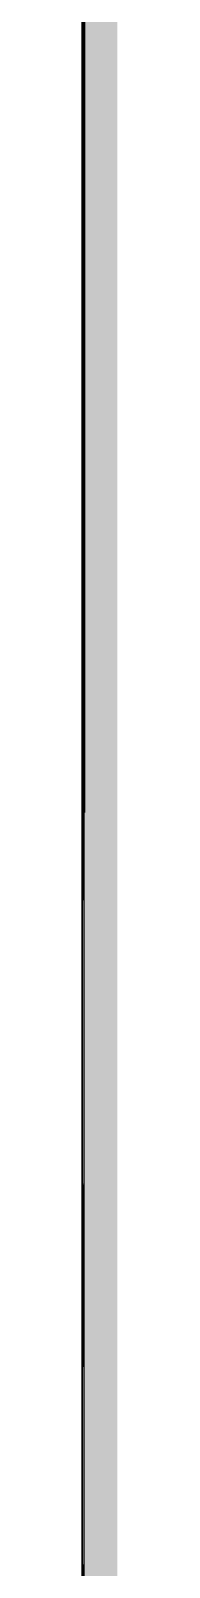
# Model space of a CAD drawing. Header units: millimetres. Extents: x 81711 to 274967, y -8553 to 29000.
# Drawn here: x 107109 to 107130, y 1526 to 2455 of the extents above; entities that cross this region are included whole.
import ezdxf

# ---------------------------------------------------------------- set-up
doc = ezdxf.new("R2010")
doc.units = ezdxf.units.MM
doc.layers.add('I-WALL', color=7, linetype='Continuous', lineweight=9)
for name, color, linetype, lineweight, true_color in [('I-WALL-15', 5, 'Continuous', 53, 0x0000ff), ('I-WALL-17', 5, 'Continuous', 50, 0x0000ff), ('I-WALL-5', 7, 'Continuous', 9, 0xc0c0c0), ('I-WALL-9', 7, 'Continuous', 35, 0x008000)]:
    doc.layers.add(name, color=color, linetype=linetype, lineweight=lineweight, true_color=true_color)

msp = doc.modelspace()

# ---------------------------------------------------------------- hatches: boundary and pattern name
at = {"layer": 'I-WALL'}
h = msp.add_hatch(dxfattribs=at)
h.set_pattern_fill('FP_64', color=256, style=0, pattern_type=2)
h.set_pattern_definition([(0, (0, 0), (121.92, 30.48), [10.058, -81.382, 10.058, -81.382, -487.68]), (0, (0, 0), (121.92, 30.48), [-182.88, 10.058, -172.822, 10.058, -81.382, -213.36]), (0, (0, 0), (121.92, 30.48), [-457.2, 10.058, -50.902, 10.058, -142.342]), (120, (45.72, 15.24), (-87.356454, 90.345817), [10.058, -81.382, 10.058, -81.382, -487.68]), (120, (45.72, 15.24), (-87.356454, 90.345817), [-182.88, 10.058, -172.822, 10.058, -81.382, -213.36]), (120, (45.72, 15.24), (-87.356454, 90.345817), [-457.2, 10.058, -50.902, 10.058, -142.342]), (240, (60.96, 76.2), (-34.563546, -120.825817), [10.058, -81.382, 10.058, -81.382, -487.68]), (240, (60.96, 76.2), (-34.563546, -120.825817), [-182.88, 10.058, -172.822, 10.058, -81.382, -213.36]), (240, (60.96, 76.2), (-34.563546, -120.825817), [-457.2, 10.058, -50.902, 10.058, -142.342])])
h.paths.add_polyline_path([(107110, 150), (107130, 150), (107130, 10380), (107110, 10380), (107110, 170)])

# ---------------------------------------------------------------- linework, layer by layer
at = {"layer": 'I-WALL-15'}
for p, q in [((107109, 2774.59), (107109, 1982.58)), ((107110, 1982.58), (107110, 2774.59)), ((107109, 1982.58), (107110, 1982.58))]:
    msp.add_line(p, q, dxfattribs=at)
at = {"layer": 'I-WALL-17'}
msp.add_open_spline([(107109, 2520.28), (107109, 2505.29), (107109, 2419.55), (107109, 2319.47), (107109, 2199.95), (107109, 2101.41), (107109, 2022.81), (107109, 1982.58)], degree=3, knots=[-6.162598, -6.162598, -6.162598, -6.162598, -5.841242, -5.357175, -4.854531, -4.328045, -3.787559, -3.787559, -3.787559, -3.787559], dxfattribs=at)
at = {"layer": 'I-WALL-5'}
for p, q in [((107110, 10380), (107110, 170)), ((107110, 2439.19), (107109, 2439.19)), ((107110, 2427.42), (107109, 2427.42)), ((107109, 2426.51), (107110, 2426.51)), ((107109, 2261.18), (107110, 2261.18)), ((107110, 2204.31), (107109, 2204.31)), ((107110, 2119.29), (107109, 2119.29)), ((107109, 2094.44), (107110, 2094.44)), ((107110, 2044.25), (107109, 2044.25)), ((107110, 2041.37), (107109, 2041.37)), ((107109, 1959.23), (107110, 1959.23)), ((107109, 1958.36), (107109, 1959.23)), ((107110, 1956.35), (107109, 1956.35)), ((107109, 1955.48), (107109, 1956.35)), ((107109, 1934.38), (107110, 1934.38)), ((107109, 1931.5), (107110, 1931.5)), ((107110, 1757.69), (107109, 1757.69)), ((107109, 1732.84), (107109, 1733.71)), ((107110, 1732.84), (107109, 1732.84)), ((107109, 1647.82), (107110, 1647.82))]:
    msp.add_line(p, q, dxfattribs=at)
for points, knots in [([(107109, 2427.42), (107109, 2434.66), (107109, 2441.25), (107109, 2436.59), (107109, 2409.18), (107109, 2368.78), (107109, 2329.06), (107109, 2312.83), (107109, 2288.28), (107109, 2271.94), (107109, 2265.85), (107109, 2261.78), (107109, 2261.2), (107109, 2261.18)], [-2.06349, -2.06349, -2.06349, -2.06349, -2.003958, -1.932377, -1.83765, -1.718064, -1.60162, -1.47574, -1.346732, -1.215733, -1.118036, -1.016352, -0.956981, -0.956981, -0.956981, -0.956981]), ([(107109, 2261.18), (107109, 2261.18), (107109, 2261.54), (107109, 2263.26), (107109, 2271.21), (107109, 2278.1), (107109, 2280.41), (107109, 2284.55), (107109, 2303.44), (107109, 2332.3), (107109, 2366.16), (107109, 2394.65), (107109, 2421.8), (107109, 2426.51)], [-0.9540591, -0.9540591, -0.9540591, -0.9540591, -0.9092452, -0.8051318, -0.7451716, -0.7166789, -0.6965105, -0.6546649, -0.5682867, -0.4333632, -0.2781403, -0.1149887, 0, 0, 0, 0]), ([(107109, 2119.29), (107109, 2127.31), (107109, 2132.39), (107109, 2138.15), (107109, 2147.32), (107109, 2156.18), (107109, 2166.45), (107109, 2175.21), (107109, 2183.57), (107109, 2190.05), (107109, 2197.96), (107109, 2202.93), (107109, 2205.5), (107109, 2198.79), (107109, 2177.81), (107109, 2136.76), (107109, 2111.14), (107109, 2095.87), (107109, 2095.87), (107109, 2093.82), (107109, 2095.47), (107109, 2099.58), (107109, 2106.2), (107109, 2118.42)], [-1.570099, -1.570099, -1.570099, -1.570099, -1.541159, -1.501754, -1.446541, -1.382724, -1.319119, -1.257396, -1.183774, -1.104802, -1.027747, -0.955254, -0.896935, -0.833013, -0.751105, -0.652602, -0.534539, -0.451116, -0.365944, -0.289006, -0.185438, -0.086085, 0, 0, 0, 0]), ([(107109, 1959.23), (107109, 1967.25), (107109, 1972.33), (107109, 1978.09), (107109, 1987.26), (107109, 1996.12), (107109, 2006.39), (107109, 2015.15), (107109, 2023.51), (107109, 2029.99), (107109, 2037.9), (107109, 2042.87), (107109, 2045.44), (107109, 2038.73), (107109, 2017.75), (107109, 1976.7), (107109, 1951.08), (107109, 1935.82), (107109, 1935.82), (107109, 1933.76), (107109, 1935.41), (107109, 1939.52), (107109, 1946.14), (107109, 1958.36)], [-1.570099, -1.570099, -1.570099, -1.570099, -1.541159, -1.501754, -1.446541, -1.382724, -1.319119, -1.257396, -1.183774, -1.104802, -1.027747, -0.955254, -0.896935, -0.833013, -0.751105, -0.652602, -0.534539, -0.451116, -0.365944, -0.289006, -0.185438, -0.086085, 0, 0, 0, 0]), ([(107109, 1956.35), (107109, 1964.37), (107109, 1969.45), (107109, 1975.21), (107109, 1984.38), (107109, 1993.24), (107109, 2003.51), (107109, 2012.27), (107109, 2020.63), (107109, 2027.11), (107109, 2035.02), (107109, 2039.99), (107109, 2042.56), (107109, 2035.85), (107109, 2014.87), (107109, 1973.82), (107109, 1948.2), (107109, 1932.93), (107109, 1932.93), (107109, 1930.88), (107109, 1932.53), (107109, 1936.64), (107109, 1943.26), (107109, 1955.48)], [-1.570099, -1.570099, -1.570099, -1.570099, -1.541159, -1.501754, -1.446541, -1.382724, -1.319119, -1.257396, -1.183774, -1.104802, -1.027747, -0.955254, -0.896935, -0.833013, -0.751105, -0.652602, -0.534539, -0.451116, -0.365944, -0.289006, -0.185438, -0.086085, 0, 0, 0, 0]), ([(107109, 1733.71), (107109, 1745.93), (107109, 1752.55), (107109, 1756.66), (107109, 1758.31), (107109, 1756.26), (107109, 1756.26), (107109, 1740.99), (107109, 1715.37), (107109, 1674.32), (107109, 1653.34), (107109, 1646.63), (107109, 1649.2), (107109, 1654.17), (107109, 1662.08), (107109, 1668.56), (107109, 1676.92), (107109, 1685.68), (107109, 1695.95), (107109, 1704.81), (107109, 1713.98), (107109, 1719.74), (107109, 1724.82), (107109, 1732.84)], [-1.570099, -1.570099, -1.570099, -1.570099, -1.484014, -1.384661, -1.281093, -1.204155, -1.118982, -1.03556, -0.917496, -0.818994, -0.737085, -0.673164, -0.614845, -0.542352, -0.465296, -0.386325, -0.312703, -0.250979, -0.187375, -0.123558, -0.068344, -0.028939, 0, 0, 0, 0])]:
    msp.add_open_spline(points, degree=3, knots=knots, dxfattribs=at)
at = {"layer": 'I-WALL-9'}
for p, q in [((107109, 2426.29), (107110, 2426.29)), ((107110, 2425.37), (107109, 2425.37)), ((107110, 2336.79), (107109, 2336.79)), ((107109, 2118.6), (107110, 2118.6)), ((107109, 1958.37), (107110, 1958.37)), ((107109, 1954.26), (107110, 1954.26)), ((107109, 1732.42), (107110, 1732.42))]:
    msp.add_line(p, q, dxfattribs=at)
msp.add_open_spline([(107109, 2336.79), (107109, 2692.65), (107109, 2921.92), (107109, 3024.59)], degree=3, dxfattribs=at)
for points, knots in [([(107109, 2260.04), (107109, 2260.06), (107109, 2260.64), (107109, 2264.71), (107109, 2270.8), (107109, 2287.14), (107109, 2311.69), (107109, 2327.92), (107109, 2367.64), (107109, 2408.04), (107109, 2435.45), (107109, 2440.12), (107109, 2433.52), (107109, 2426.29)], [-1.106509, -1.106509, -1.106509, -1.106509, -1.047139, -0.945454, -0.847758, -0.716759, -0.587751, -0.46187, -0.345426, -0.22584, -0.131113, -0.059532, 0, 0, 0, 0]), ([(107109, 2425.37), (107109, 2420.66), (107109, 2393.52), (107109, 2365.02), (107109, 2331.16), (107109, 2302.31), (107109, 2283.42), (107109, 2279.27), (107109, 2276.97), (107109, 2270.07), (107109, 2262.12), (107109, 2260.4), (107109, 2260.04), (107109, 2260.04)], [-2.0634904, -2.0634904, -2.0634904, -2.0634904, -1.9485017, -1.7853501, -1.6301272, -1.4952038, -1.4088255, -1.3669799, -1.3468115, -1.3183188, -1.2583586, -1.1542453, -1.1094313, -1.1094313, -1.1094313, -1.1094313]), ([(107109, 1194.02), (107109, 1276.7), (107109, 1348.38), (107109, 1416.53), (107109, 1517.48), (107109, 1602.67), (107109, 1691.19), (107109, 1741.85), (107109, 1787.02), (107109, 1853.53), (107109, 1904.5), (107109, 1993.2), (107109, 2103.09), (107109, 2230.44), (107109, 2336.79)], [-3.148159, -3.148159, -3.148159, -3.148159, -2.909165, -2.649209, -2.353816, -2.041529, -1.777741, -1.583235, -1.38353, -1.183403, -0.943863, -0.682808, -0.35743, 0, 0, 0, 0]), ([(107109, 2117.74), (107109, 2105.52), (107109, 2098.9), (107109, 2094.79), (107109, 2093.14), (107109, 2095.19), (107109, 2095.19), (107109, 2110.46), (107109, 2136.08), (107109, 2177.13), (107109, 2198.11), (107109, 2204.82), (107109, 2202.25), (107109, 2197.28), (107109, 2189.37), (107109, 2182.89), (107109, 2174.53), (107109, 2165.77), (107109, 2155.5), (107109, 2146.63), (107109, 2137.46), (107109, 2131.71), (107109, 2126.63), (107109, 2118.6)], [-1.570099, -1.570099, -1.570099, -1.570099, -1.484014, -1.384661, -1.281093, -1.204155, -1.118982, -1.03556, -0.917496, -0.818994, -0.737085, -0.673164, -0.614845, -0.542352, -0.465296, -0.386325, -0.312703, -0.250979, -0.187375, -0.123558, -0.068344, -0.028939, 0, 0, 0, 0]), ([(107109, 1957.5), (107109, 1945.28), (107109, 1938.67), (107109, 1934.55), (107109, 1932.9), (107109, 1934.96), (107109, 1934.96), (107109, 1950.22), (107109, 1975.84), (107109, 2016.9), (107109, 2037.88), (107109, 2044.58), (107109, 2042.01), (107109, 2037.05), (107109, 2029.13), (107109, 2022.65), (107109, 2014.29), (107109, 2005.53), (107109, 1995.27), (107109, 1986.4), (107109, 1977.23), (107109, 1971.47), (107109, 1966.39), (107109, 1958.37)], [-1.570099, -1.570099, -1.570099, -1.570099, -1.484014, -1.384661, -1.281093, -1.204155, -1.118982, -1.03556, -0.917496, -0.818994, -0.737085, -0.673164, -0.614845, -0.542352, -0.465296, -0.386325, -0.312703, -0.250979, -0.187375, -0.123558, -0.068344, -0.028939, 0, 0, 0, 0]), ([(107109, 1953.39), (107109, 1941.18), (107109, 1934.56), (107109, 1930.45), (107109, 1928.8), (107109, 1930.85), (107109, 1930.85), (107109, 1946.12), (107109, 1971.73), (107109, 2012.79), (107109, 2033.77), (107109, 2040.48), (107109, 2037.9), (107109, 2032.94), (107109, 2025.02), (107109, 2018.55), (107109, 2010.19), (107109, 2001.43), (107109, 1991.16), (107109, 1982.29), (107109, 1973.12), (107109, 1967.37), (107109, 1962.29), (107109, 1954.26)], [-1.570099, -1.570099, -1.570099, -1.570099, -1.484014, -1.384661, -1.281093, -1.204155, -1.118982, -1.03556, -0.917496, -0.818994, -0.737085, -0.673164, -0.614845, -0.542352, -0.465296, -0.386325, -0.312703, -0.250979, -0.187375, -0.123558, -0.068344, -0.028939, 0, 0, 0, 0]), ([(107109, 1732.42), (107109, 1724.4), (107109, 1719.32), (107109, 1713.56), (107109, 1704.39), (107109, 1695.52), (107109, 1685.26), (107109, 1676.5), (107109, 1668.13), (107109, 1661.66), (107109, 1653.74), (107109, 1648.78), (107109, 1646.21), (107109, 1652.91), (107109, 1673.89), (107109, 1714.95), (107109, 1740.57), (107109, 1755.83), (107109, 1755.83), (107109, 1757.89), (107109, 1756.24), (107109, 1752.12), (107109, 1745.51), (107109, 1733.29)], [-1.570099, -1.570099, -1.570099, -1.570099, -1.541159, -1.501754, -1.446541, -1.382724, -1.319119, -1.257396, -1.183774, -1.104802, -1.027747, -0.955254, -0.896935, -0.833013, -0.751105, -0.652602, -0.534539, -0.451116, -0.365944, -0.289006, -0.185438, -0.086085, 0, 0, 0, 0]), ([(107109, 1502.98), (107109, 1494.95), (107109, 1489.87), (107109, 1484.12), (107109, 1474.95), (107109, 1466.08), (107109, 1455.81), (107109, 1447.05), (107109, 1438.69), (107109, 1432.22), (107109, 1424.3), (107109, 1419.34), (107109, 1416.76), (107109, 1423.47), (107109, 1444.45), (107109, 1485.51), (107109, 1511.12), (107109, 1526.39), (107109, 1526.39), (107109, 1528.44), (107109, 1526.79), (107109, 1522.68), (107109, 1516.06), (107109, 1503.85)], [-1.570099, -1.570099, -1.570099, -1.570099, -1.541159, -1.501754, -1.446541, -1.382724, -1.319119, -1.257396, -1.183774, -1.104802, -1.027747, -0.955254, -0.896935, -0.833013, -0.751105, -0.652602, -0.534539, -0.451116, -0.365944, -0.289006, -0.185438, -0.086085, 0, 0, 0, 0])]:
    msp.add_open_spline(points, degree=3, knots=knots, dxfattribs=at)

doc.saveas('drawing.dxf')
